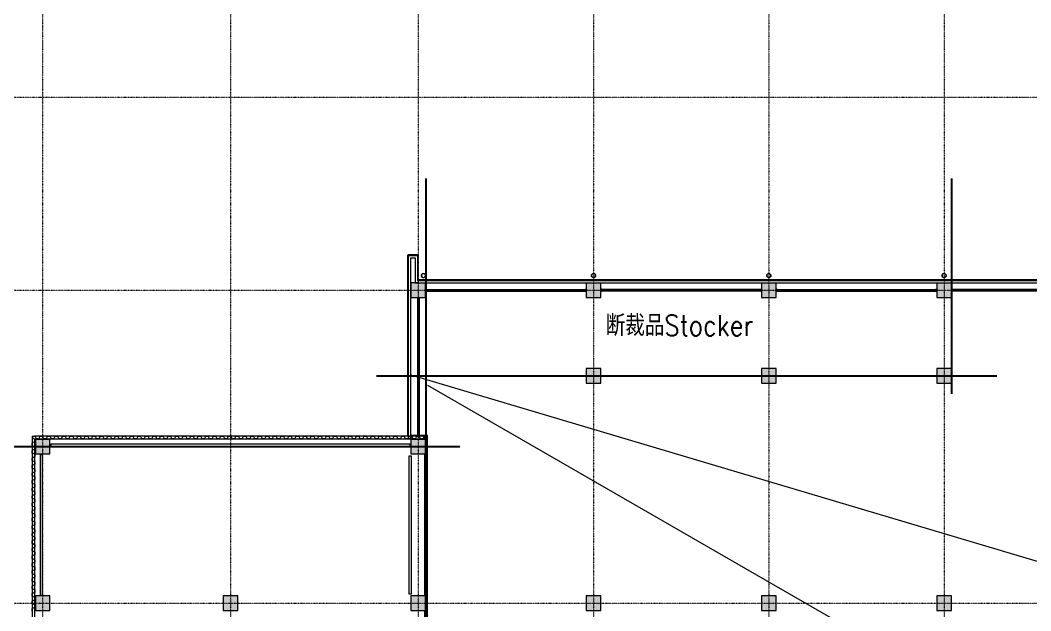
# Model space of a CAD drawing. Extents: x -32000 to 290600, y -29000 to 131250.
# Drawn here: x -1075 to 47354, y 74632 to 102941 of the extents above; entities that cross this region are included whole.
import ezdxf
from ezdxf.enums import TextEntityAlignment as Align

# ---------------------------------------------------------------- set-up
doc = ezdxf.new("R2010")
doc.units = 0
doc.header["$LTSCALE"] = 10
for name, pattern in [('H12PL2$0$JJP_三點線', [0.9, 0.3, -0.15, 0, -0.15, 0, -0.15, 0, -0.15]), ('XFM7P20ICA$0$CENTERK3', [2.749, 2.5, -0.083, 0.083, -0.083]), ('XFM7P20ICA$0$CENTERK5', [6.916, 6.667, -0.083, 0.083, -0.083]), ('XFM7P20ICA$0$H12PL2$0$JJP_三點線', [0.9, 0.3, -0.15, 0, -0.15, 0, -0.15, 0, -0.15]), ('XFM7P20ICA$0$XFDP20$0$HIDDEN2', [0.1875, 0.125, -0.0625])]:
    doc.linetypes.add(name, pattern=pattern)
for name, color, linetype in [('H12PL2$0$A-OBJE-2D', 252, 'Continuous'), ('H12PL2$0$A-OBJE-MEP', 252, 'Continuous'), ('H12PL2$0$A-WALL-EX', 252, 'Continuous'), ('H12PL2$0$A-WALL-IN', 252, 'Continuous'), ('H12PL2$0$S-COL', 252, 'Continuous'), ('H12PL2$0$S-GRID', 252, 'Continuous'), ('XFM7P20ICA$0$H-SIN', 252, 'XFM7P20ICA$0$CENTERK5'), ('XFM7P20ICA$0$H12PL2$0$A-OBJE-2D', 252, 'Continuous'), ('XFM7P20ICA$0$H12PL2$0$A-OBJE-MEP', 252, 'Continuous'), ('XFM7P20ICA$0$H12PL2$0$A-WALL-EX', 252, 'Continuous'), ('XFM7P20ICA$0$H12PL2$0$A-WALL-IN', 252, 'Continuous'), ('XFM7P20ICA$0$H12PL2$0$Hattch', 252, 'Continuous'), ('XFM7P20ICA$0$H12PL2$0$S-COL', 252, 'Continuous'), ('XFM7P20ICA$0$H12PL2$0$S-GRID', 252, 'Continuous'), ('XFM7P20ICA$0$K-SIN', 252, 'XFM7P20ICA$0$CENTERK3'), ('XFM7P20ICA$0$TEXT2', 252, 'Continuous'), ('XFM7P20ICA$0$XFDP20$0$A-Partition-Col (200K)', 1, 'Continuous'), ('XFM7P20ICA$0$XFDP20$0$A-W-R1 (Rockwool) (200K)', 2, 'XFM7P20ICA$0$XFDP20$0$HIDDEN2')]:
    doc.layers.add(name, color=color, linetype=linetype)
doc.styles.add('XFM7P20ICA$0$TEXT', font='romans.shx', dxfattribs={"width": 0.85, "bigfont": 'BIGFONT.shx'})

# ---------------------------------------------------------------- blocks, each defined once
blk = doc.blocks.new('H12PL2')
at = {"layer": 'H12PL2$0$A-OBJE-2D', "lineweight": 0}
blk.add_line((17650, 85950), (243150, 18700), dxfattribs=at)
at = {"layer": 'H12PL2$0$A-OBJE-MEP', "lineweight": 0, "flags": 128}
for points in [[(18345, 90700, 1), (18155, 90700, 1)], [(26495, 90700, 1), (26305, 90700, 1)], [(34895, 90700, 1), (34705, 90700, 1)], [(43295, 90700, 1), (43105, 90700, 1)]]:
    blk.add_lwpolyline(points, format="xyb", close=True, dxfattribs=at)
at = {"layer": 'H12PL2$0$A-OBJE-MEP', "lineweight": 0}
for centre in [(18250, 90700), (26400, 90700), (34800, 90700), (43200, 90700)]:
    blk.add_circle(centre, 100, dxfattribs=at)
at = {"layer": 'H12PL2$0$A-WALL-EX', "lineweight": 0}
for p, q in [((17650, 91665), (17535, 91665)), ((17650, 91665), (17535, 91665)), ((17535, 83000), (17535, 91665)), ((17650, 91665), (17850, 91665)), ((17965, 91665), (17850, 91665)), ((17965, 91665), (17850, 91665)), ((17965, 91665), (17965, 90500)), ((17965, 90500), (17965, 90465)), ((17965, 90465), (18000, 90465)), ((17965, 90465), (18000, 90465)), ((18000, 90465), (68150, 90465)), ((17535, 83000), (17535, 82880)), ((17535, 83000), (17535, 82880)), ((17535, 83000), (17535, 82880)), ((17535, 82880), (17535, 82972)), ((17535, 82880), (17535, 82972)), ((17535, 82880), (17650, 82880)), ((17535, 82880), (17650, 82880)), ((17650, 82880), (17650, 83000)), ((17650, 82880), (17650, 83000)), ((17650, 82880), (17650, 83000))]:
    blk.add_line(p, q, dxfattribs=at)
at = {"layer": 'H12PL2$0$A-WALL-EX', "lineweight": 0, "flags": 128}
for points in [[(17500, 83000), (17500, 91700)], [(17500, 83000), (17500, 91700)], [(17500, 91700), (17535, 91700)], [(17500, 91700), (17500, 83000)], [(17965, 91700), (17535, 91700)], [(17650, 91550), (17850, 91550)], [(17650, 83000), (17650, 91550)], [(17850, 91550), (17850, 90350)], [(18000, 91700), (17965, 91700)], [(18000, 90500), (18000, 91700)], [(17850, 90350), (17965, 90350)], [(17850, 90350), (17965, 90350)], [(17965, 90350), (68150, 90350)], [(18000, 90500), (68150, 90500)], [(18000, 90500), (68150, 90500)], [(68150, 90500), (18000, 90500)], [(-500, 83000), (-380, 83000)], [(-500, 83000), (-500, 25000)], [(17535, 83000), (-380, 83000)], [(-380, 82880), (18300, 82880)], [(-380, 25000), (-380, 82880)], [(17500, 83000), (17535, 83000)], [(17650, 82880), (17535, 82880)], [(17650, 82880), (17535, 82880)], [(18300, 83000), (17650, 83000)], [(18300, 83000), (18300, 82880)]]:
    blk.add_lwpolyline(points, dxfattribs=at)
at = {"layer": 'H12PL2$0$A-WALL-IN', "lineweight": 0, "flags": 128}
for points in [[(18300, 83030), (17650, 83030)], [(17650, 83030), (17650, 82880)], [(17650, 82880), (18300, 82880)], [(18450, 83030), (18300, 83030)], [(18300, 82880), (18300, 82850)], [(18450, -350), (18450, 83030)], [(17615, 82612.5), (385, 82612.5)], [(385, 82612.5), (385, 82500)], [(385, 82500), (17615, 82500)], [(17615, 82500), (17615, 82612.5)], [(-112.5, 82115), (-112.5, 75385)], [(0, 82115), (-112.5, 82115)], [(0, 75385), (0, 82115)], [(17672, 82050), (17550, 82050)], [(17550, 82050), (17550, 75450)], [(17672, 75450), (17672, 82050)], [(18300, 82150), (18300, 75350)], [(-112.5, 75385), (0, 75385)], [(17550, 75450), (17672, 75450)], [(18300, 74650), (18300, 60350)]]:
    blk.add_lwpolyline(points, dxfattribs=at)
at = {"layer": 'H12PL2$0$S-COL', "lineweight": 0, "flags": 128}
for points in [[(17650, 89650), (18350, 89650), (18350, 90350)], [(17850, 90350), (17650, 90350)], [(26050, 90350), (26050, 89650), (26750, 89650), (26750, 90350)], [(34450, 90350), (34450, 89650), (35150, 89650), (35150, 90350)], [(42850, 90350), (42850, 89650), (43550, 89650), (43550, 90350)]]:
    blk.add_lwpolyline(points, dxfattribs=at)
for points in [[(26050, 85550), (26750, 85550), (26750, 86250), (26050, 86250)], [(34450, 85550), (35150, 85550), (35150, 86250), (34450, 86250)], [(42850, 85550), (43550, 85550), (43550, 86250), (42850, 86250)], [(-350, 82150), (350, 82150), (350, 82850), (-350, 82850)], [(17650, 82150), (18350, 82150), (18350, 82850), (17650, 82850)], [(17650, 82150), (18350, 82150), (18350, 82850), (17650, 82850)], [(-350, 74650), (350, 74650), (350, 75350), (-350, 75350)], [(8650, 74650), (9350, 74650), (9350, 75350), (8650, 75350)], [(17650, 74650), (18350, 74650), (18350, 75350), (17650, 75350)], [(17650, 74650), (18350, 74650), (18350, 75350), (17650, 75350)], [(26050, 74650), (26750, 74650), (26750, 75350), (26050, 75350)], [(34450, 74650), (35150, 74650), (35150, 75350), (34450, 75350)], [(42850, 74650), (43550, 74650), (43550, 75350), (42850, 75350)]]:
    blk.add_lwpolyline(points, close=True, dxfattribs=at)
at = {"layer": 'H12PL2$0$S-GRID', "linetype": 'H12PL2$0$JJP_三點線', "lineweight": 0}
for p, q in [((0, 128250), (0, -28000)), ((9000, 128250), (9000, -28000)), ((18000, 128250), (18000, -28000)), ((26400, 128250), (26400, -28000)), ((34800, 128250), (34800, -28000)), ((43200, 128250), (43200, -28000)), ((-29000, 99250), (289600, 99250)), ((-29000, 90000), (289600, 90000)), ((-29000, 75000), (289600, 75000))]:
    blk.add_line(p, q, dxfattribs=at)
blk = doc.blocks.new('XFM7P20ICA$0$XFDP20$0$TP1-50-Partition_Col-side')
blk.add_lwpolyline([(-2.5, -4), (-2.5, -3.9), (-2.6, -3.9), (-2.5, -3), (-2.5, -0.3), (-2.4, -0.2), (-0.7, -0.2), (-0.5, -0.2), (-0.1, -0.2), (0, -0.2), (0, -0.2), (0.5, -0.2), (0.6, -0.2), (2.4, -0.2), (2.5, -0.3), (2.5, -3), (2.6, -3.9), (2.5, -3.9), (2.5, -4), (2.7, -4), (2.7, 0), (-2.7, 0), (-2.7, -4)], close=True)
for points in [[(-1.6, -2.1), (-2.3, -2.1, 0.414213), (-2.4, -2.2), (-2.4, -3.6), (-2.5, -3.6), (-2.5, -2.2, -0.414213), (-2.3, -2), (-1.6, -2), (-1.6, -2.1)], [(1.6, -2.1), (2.3, -2.1, -0.414213), (2.4, -2.2), (2.4, -3.6), (2.5, -3.6), (2.5, -2.2, 0.414213), (2.3, -2), (1.6, -2), (1.6, -2.1)]]:
    blk.add_lwpolyline(points, format="xyb")
blk.add_lwpolyline([(2.2, -3.6), (-2.2, -3.6, -0.414214), (-2.3, -3.5), (-2.3, -2.6, -0.414214), (-2.2, -2.5), (-1.3, -2.5, 0.414214), (-1.1, -2.3), (-1.1, -2.2, 0.414214), (-1.3, -2.1), (-1.9, -2.1), (-1.9, -2.1), (-1.3, -2.1, -0.414214), (-1.2, -2.2), (-1.2, -2.3, -0.414214), (-1.3, -2.4), (-2.2, -2.4, 0.414214), (-2.4, -2.6), (-2.4, -3.5, 0.414214), (-2.2, -3.6), (2.2, -3.6, 0.414214), (2.4, -3.5), (2.4, -2.6, 0.414214), (2.2, -2.4), (1.3, -2.4, -0.414214), (1.2, -2.3), (1.2, -2.2, -0.414214), (1.3, -2.1), (1.9, -2.1), (1.9, -2.1), (1.3, -2.1, 0.414214), (1.1, -2.2), (1.1, -2.3, 0.414214), (1.3, -2.5), (2.2, -2.5, -0.414214), (2.3, -2.6), (2.3, -3.5, -0.414214)], format="xyb", close=True)
blk = doc.blocks.new('XFM7P20ICA$0$XFDP20')
at = {"layer": 'XFM7P20ICA$0$XFDP20$0$A-W-R1 (Rockwool) (200K)'}
for p, q in [((17975, 89650, 0), (17975, 83000, 0)), ((18025, 89650, 0), (18025, 83000, 0)), ((18350, 90025, 0), (26050, 90025, 0)), ((18350, 89975, 0), (26050, 89975, 0)), ((34450, 90025, 0), (26750, 90025, 0)), ((34450, 89975, 0), (26750, 89975, 0)), ((35150, 90025, 0), (42850, 90025, 0)), ((35150, 89975, 0), (42850, 89975, 0)), ((51250, 90025, 0), (43550, 90025, 0)), ((51250, 89975, 0), (43550, 89975, 0))]:
    blk.add_line(p, q, dxfattribs=at)
at = {"layer": 'XFM7P20ICA$0$XFDP20$0$A-Partition-Col (200K)', "xscale": -10, "yscale": 10, "zscale": 10}
blk.add_blockref('XFM7P20ICA$0$XFDP20$0$TP1-50-Partition_Col-side', (18000, 89650), dxfattribs=at)
at = {"layer": 'XFM7P20ICA$0$XFDP20$0$A-Partition-Col (200K)', "yscale": 10, "zscale": 10}
for p, xscale, rotation in [((18350, 90000), 10, 90.00000000000001), ((26050, 90000, 0), -10, 270), ((26750, 90000, 0), 10, 90.00000000000001), ((34450, 90000), -10, 270), ((35150, 90000), 10, 90.00000000000001), ((42850, 90000, 0), -10, 270), ((43550, 90000, 0), 10, 90.00000000000001), ((18000, 83000, 0), 10, 180)]:
    blk.add_blockref('XFM7P20ICA$0$XFDP20$0$TP1-50-Partition_Col-side', p, dxfattribs=dict(at, xscale=xscale, rotation=rotation))
blk = doc.blocks.new('XFM7P20ICA$0$H12PL2')
at = {"layer": 'XFM7P20ICA$0$H12PL2$0$Hattch', "linetype": 'Continuous', "lineweight": 0}
for points in [[(17650, 89650), (18350, 89650), (18350, 90350), (18000, 90350), (17650, 90350)], [(26050, 89650), (26750, 89650), (26750, 90350), (26050, 90350)], [(34450, 89650), (35150, 89650), (35150, 90350), (34450, 90350)], [(42850, 89650), (43550, 89650), (43550, 90350), (42850, 90350)], [(26050, 85550), (26750, 85550), (26750, 86250), (26050, 86250)], [(34450, 85550), (35150, 85550), (35150, 86250), (34450, 86250)], [(42850, 85550), (43550, 85550), (43550, 86250), (42850, 86250)], [(-350, 82150), (350, 82150), (350, 82850), (-350, 82850)], [(17650, 82150), (18350, 82150), (18350, 82850), (17650, 82850)], [(17650, 82150), (18350, 82150), (18350, 82850), (17650, 82850)], [(-350, 74650), (350, 74650), (350, 75350), (-350, 75350)], [(8650, 74650), (9350, 74650), (9350, 75350), (8650, 75350)], [(17650, 74650), (18350, 74650), (18350, 75350), (17650, 75350)], [(17650, 74650), (18350, 74650), (18350, 75350), (17650, 75350)], [(26050, 74650), (26750, 74650), (26750, 75350), (26050, 75350)], [(34450, 74650), (35150, 74650), (35150, 75350), (34450, 75350)], [(42850, 74650), (43550, 74650), (43550, 75350), (42850, 75350)]]:
    blk.add_hatch(color=256, dxfattribs=at).paths.add_polyline_path(points)
at = {"layer": 'XFM7P20ICA$0$H12PL2$0$A-OBJE-2D', "lineweight": 0}
blk.add_line((18450, 85450), (167450, -440), dxfattribs=at)
at = {"layer": 'XFM7P20ICA$0$H12PL2$0$A-OBJE-MEP', "lineweight": 0, "flags": 128}
for points in [[(18345, 90700, 1), (18155, 90700, 1)], [(26495, 90700, 1), (26305, 90700, 1)], [(34895, 90700, 1), (34705, 90700, 1)], [(43295, 90700, 1), (43105, 90700, 1)]]:
    blk.add_lwpolyline(points, format="xyb", close=True, dxfattribs=at)
at = {"layer": 'XFM7P20ICA$0$H12PL2$0$A-OBJE-MEP', "lineweight": 0}
for centre in [(18250, 90700), (26400, 90700), (34800, 90700), (43200, 90700)]:
    blk.add_circle(centre, 100, dxfattribs=at)
at = {"layer": 'XFM7P20ICA$0$H12PL2$0$A-WALL-EX', "lineweight": 0}
blk.add_line((18000, 90465), (68150, 90465), dxfattribs=at)
at = {"layer": 'XFM7P20ICA$0$H12PL2$0$A-WALL-EX', "lineweight": 0, "flags": 128}
for points in [[(17500, 91700), (17535, 91700)], [(17500, 91700), (17500, 83000)], [(17965, 91700), (17535, 91700)], [(17535, 91665), (17965, 91665)], [(17535, 83000), (17535, 91665)], [(18000, 91700), (17965, 91700)], [(17965, 91665), (17965, 90475)], [(18000, 90500), (18000, 91700)], [(17965, 90475), (18000, 90475)], [(68150, 90500), (18000, 90500)], [(18000, 90475), (18000, 90465)], [(18000, 90465), (18000, 90350)], [(18000, 90350), (68150, 90350)], [(-500, 83000), (-380, 83000)], [(-500, 83000), (-500, 25000)], [(18300, 83000), (-380, 83000)], [(-380, 82880), (18300, 82880)], [(-380, 25000), (-380, 82880)], [(17500, 83000), (17535, 83000)], [(18300, 83000), (18300, 82880)]]:
    blk.add_lwpolyline(points, dxfattribs=at)
at = {"layer": 'XFM7P20ICA$0$H12PL2$0$A-WALL-IN', "lineweight": 0, "flags": 128}
for points in [[(17615, 82612.5), (385, 82612.5)], [(385, 82612.5), (385, 82500)], [(385, 82500), (17615, 82500)], [(17615, 82500), (17615, 82612.5)], [(-112.5, 82115), (-112.5, 75385)], [(0, 82115), (-112.5, 82115)], [(0, 75385), (0, 82115)], [(17672, 82050), (17550, 82050)], [(17550, 82050), (17550, 75450)], [(17672, 75450), (17672, 82050)], [(18300, 82150), (18300, 75350)], [(18450, 82150), (18350, 82150)], [(18450, -350), (18450, 82150)], [(-112.5, 75385), (0, 75385)], [(17550, 75450), (17672, 75450)], [(18300, 74650), (18300, 60350)]]:
    blk.add_lwpolyline(points, dxfattribs=at)
at = {"layer": 'XFM7P20ICA$0$H12PL2$0$Hattch', "lineweight": 0}
for p, q in [((-429.9, 82880), (-500, 82915.05)), ((-498.32, 83000), (-498.32, 82998.32)), ((-498.32, 82998.32), (-498.32, 82916.09)), ((-426.14, 82880), (-498.32, 82916.09)), ((-381.68, 82855.89), (-429.9, 82880)), ((-380, 82856.93), (-426.14, 82880)), ((-381.68, 82855.89), (-381.68, 82737.97)), ((-362.08, 82998.32), (-380, 82998.32)), ((-301.88, 82880), (-361.04, 82998.32)), ((-300.84, 82881.68), (-360, 83000)), ((-181.88, 82880), (-301.88, 82880)), ((-182.92, 82881.68), (-300.84, 82881.68)), ((-182.92, 82881.68), (-123.76, 83000)), ((-181.88, 82880), (-122.72, 82998.32)), ((-123.76, 83000), (0, 83000)), ((-1.04, 82998.32), (-122.72, 82998.32)), ((59.16, 82880), (0, 82998.32)), ((60.2, 82881.68), (1.04, 83000)), ((179.16, 82880), (59.16, 82880)), ((178.12, 82881.68), (60.2, 82881.68)), ((178.12, 82881.68), (237.28, 83000)), ((179.16, 82880), (238.32, 82998.32)), ((237.28, 83000), (361.04, 83000)), ((360, 82998.32), (238.32, 82998.32)), ((420.2, 82880), (361.04, 82998.32)), ((421.24, 82881.68), (362.08, 83000)), ((540.2, 82880), (420.2, 82880)), ((539.16, 82881.68), (421.24, 82881.68)), ((539.16, 82881.68), (598.32, 83000)), ((540.2, 82880), (599.36, 82998.32)), ((598.32, 83000), (722.08, 83000)), ((721.04, 82998.32), (599.36, 82998.32)), ((781.24, 82880), (722.08, 82998.32)), ((782.27, 82881.68), (723.11, 83000)), ((901.24, 82880), (781.24, 82880)), ((900.2, 82881.68), (782.27, 82881.68)), ((900.2, 82881.68), (959.36, 83000)), ((901.24, 82880), (960.4, 82998.32)), ((959.36, 83000), (1083.11, 83000)), ((1082.08, 82998.32), (960.4, 82998.32)), ((1142.27, 82880), (1083.11, 82998.32)), ((1143.31, 82881.68), (1084.15, 83000)), ((1262.27, 82880), (1142.27, 82880)), ((1261.24, 82881.68), (1143.31, 82881.68)), ((1261.24, 82881.68), (1320.4, 83000)), ((1262.27, 82880), (1321.43, 82998.32)), ((1320.4, 83000), (1444.15, 83000)), ((1443.11, 82998.32), (1321.43, 82998.32)), ((1503.31, 82880), (1444.15, 82998.32)), ((1504.35, 82881.68), (1445.19, 83000)), ((1623.31, 82880), (1503.31, 82880)), ((1622.27, 82881.68), (1504.35, 82881.68)), ((1622.27, 82881.68), (1681.43, 83000)), ((1623.31, 82880), (1682.47, 82998.32)), ((1681.43, 83000), (1805.19, 83000)), ((1804.15, 82998.32), (1682.47, 82998.32)), ((1864.35, 82880), (1805.19, 82998.32)), ((1865.39, 82881.68), (1806.23, 83000)), ((1984.35, 82880), (1864.35, 82880)), ((1983.31, 82881.68), (1865.39, 82881.68)), ((1983.31, 82881.68), (2042.47, 83000)), ((1984.35, 82880), (2043.51, 82998.32)), ((2042.47, 83000), (2166.23, 83000)), ((2165.19, 82998.32), (2043.51, 82998.32)), ((2225.39, 82880), (2166.23, 82998.32)), ((2226.43, 82881.68), (2167.27, 83000)), ((2345.39, 82880), (2225.39, 82880)), ((2344.35, 82881.68), (2226.43, 82881.68)), ((2344.35, 82881.68), (2403.51, 83000)), ((2345.39, 82880), (2404.55, 82998.32)), ((2403.51, 83000), (2527.27, 83000)), ((2526.23, 82998.32), (2404.55, 82998.32)), ((2586.43, 82880), (2527.27, 82998.32)), ((2587.47, 82881.68), (2528.31, 83000)), ((2706.43, 82880), (2586.43, 82880)), ((2705.39, 82881.68), (2587.47, 82881.68)), ((2705.39, 82881.68), (2764.55, 83000)), ((2706.43, 82880), (2765.59, 82998.32)), ((2764.55, 83000), (2888.31, 83000)), ((2887.27, 82998.32), (2765.59, 82998.32)), ((2947.47, 82880), (2888.31, 82998.32)), ((2948.5, 82881.68), (2889.34, 83000)), ((3067.47, 82880), (2947.47, 82880)), ((3066.43, 82881.68), (2948.5, 82881.68)), ((3066.43, 82881.68), (3125.59, 83000)), ((3067.47, 82880), (3126.63, 82998.32)), ((3125.59, 83000), (3249.34, 83000)), ((3248.31, 82998.32), (3126.63, 82998.32)), ((3308.5, 82880), (3249.34, 82998.32)), ((3309.54, 82881.68), (3250.38, 83000)), ((3428.5, 82880), (3308.5, 82880)), ((3427.47, 82881.68), (3309.54, 82881.68)), ((3427.47, 82881.68), (3486.63, 83000)), ((3428.5, 82880), (3487.66, 82998.32)), ((3486.63, 83000), (3610.38, 83000)), ((3609.34, 82998.32), (3487.66, 82998.32)), ((3669.54, 82880), (3610.38, 82998.32)), ((3670.58, 82881.68), (3611.42, 83000)), ((3789.54, 82880), (3669.54, 82880)), ((3788.5, 82881.68), (3670.58, 82881.68)), ((3788.5, 82881.68), (3847.66, 83000)), ((3789.54, 82880), (3848.7, 82998.32)), ((3847.66, 83000), (3971.42, 83000)), ((3970.38, 82998.32), (3848.7, 82998.32)), ((4030.58, 82880), (3971.42, 82998.32)), ((4031.62, 82881.68), (3972.46, 83000)), ((4150.58, 82880), (4030.58, 82880)), ((4149.54, 82881.68), (4031.62, 82881.68)), ((4149.54, 82881.68), (4208.7, 83000)), ((4150.58, 82880), (4209.74, 82998.32)), ((4208.7, 83000), (4332.46, 83000)), ((4331.42, 82998.32), (4209.74, 82998.32)), ((4391.62, 82880), (4332.46, 82998.32)), ((4392.66, 82881.68), (4333.5, 83000)), ((4511.62, 82880), (4391.62, 82880)), ((4510.58, 82881.68), (4392.66, 82881.68)), ((4510.58, 82881.68), (4569.74, 83000)), ((4511.62, 82880), (4570.78, 82998.32)), ((4569.74, 83000), (4693.5, 83000)), ((4692.46, 82998.32), (4570.78, 82998.32)), ((4752.66, 82880), (4693.5, 82998.32)), ((4753.7, 82881.68), (4694.54, 83000)), ((4872.66, 82880), (4752.66, 82880)), ((4871.62, 82881.68), (4753.7, 82881.68)), ((4871.62, 82881.68), (4930.78, 83000)), ((4872.66, 82880), (4931.82, 82998.32)), ((4930.78, 83000), (5054.54, 83000)), ((5053.5, 82998.32), (4931.82, 82998.32)), ((5113.7, 82880), (5054.54, 82998.32)), ((5114.73, 82881.68), (5055.57, 83000)), ((5233.7, 82880), (5113.7, 82880)), ((5232.66, 82881.68), (5114.73, 82881.68)), ((5232.66, 82881.68), (5291.82, 83000)), ((5233.7, 82880), (5292.86, 82998.32)), ((5291.82, 83000), (5415.57, 83000)), ((5414.54, 82998.32), (5292.86, 82998.32)), ((5474.73, 82880), (5415.57, 82998.32)), ((5475.77, 82881.68), (5416.61, 83000)), ((5594.73, 82880), (5474.73, 82880)), ((5593.7, 82881.68), (5475.77, 82881.68)), ((5593.7, 82881.68), (5652.86, 83000)), ((5594.73, 82880), (5653.89, 82998.32)), ((5652.86, 83000), (5776.61, 83000)), ((5775.57, 82998.32), (5653.89, 82998.32)), ((5835.77, 82880), (5776.61, 82998.32)), ((5836.81, 82881.68), (5777.65, 83000)), ((5955.77, 82880), (5835.77, 82880)), ((5954.73, 82881.68), (5836.81, 82881.68)), ((5954.73, 82881.68), (6013.89, 83000)), ((5955.77, 82880), (6014.93, 82998.32)), ((6013.89, 83000), (6137.65, 83000)), ((6136.61, 82998.32), (6014.93, 82998.32)), ((6196.81, 82880), (6137.65, 82998.32)), ((6197.85, 82881.68), (6138.69, 83000)), ((6316.81, 82880), (6196.81, 82880)), ((6315.77, 82881.68), (6197.85, 82881.68)), ((6315.77, 82881.68), (6374.93, 83000)), ((6316.81, 82880), (6375.97, 82998.32)), ((6374.93, 83000), (6498.69, 83000)), ((6497.65, 82998.32), (6375.97, 82998.32)), ((6557.85, 82880), (6498.69, 82998.32)), ((6558.89, 82881.68), (6499.73, 83000)), ((6677.85, 82880), (6557.85, 82880)), ((6676.81, 82881.68), (6558.89, 82881.68)), ((6676.81, 82881.68), (6735.97, 83000)), ((6677.85, 82880), (6737.01, 82998.32)), ((6735.97, 83000), (6859.73, 83000)), ((6858.69, 82998.32), (6737.01, 82998.32)), ((6918.89, 82880), (6859.73, 82998.32)), ((6919.93, 82881.68), (6860.77, 83000)), ((7038.89, 82880), (6918.89, 82880)), ((7037.85, 82881.68), (6919.93, 82881.68)), ((7037.85, 82881.68), (7097.01, 83000)), ((7038.89, 82880), (7098.05, 82998.32)), ((7097.01, 83000), (7220.77, 83000)), ((7219.73, 82998.32), (7098.05, 82998.32)), ((7279.93, 82880), (7220.77, 82998.32)), ((7280.96, 82881.68), (7221.8, 83000)), ((7399.93, 82880), (7279.93, 82880)), ((7398.89, 82881.68), (7280.96, 82881.68)), ((7398.89, 82881.68), (7458.05, 83000)), ((7399.93, 82880), (7459.09, 82998.32)), ((7458.05, 83000), (7581.8, 83000)), ((7580.77, 82998.32), (7459.09, 82998.32)), ((7640.96, 82880), (7581.8, 82998.32)), ((7642, 82881.68), (7582.84, 83000)), ((7760.96, 82880), (7640.96, 82880)), ((7759.93, 82881.68), (7642, 82881.68)), ((7759.93, 82881.68), (7819.09, 83000)), ((7760.96, 82880), (7820.12, 82998.32)), ((7819.09, 83000), (7942.84, 83000)), ((7941.8, 82998.32), (7820.12, 82998.32)), ((8002, 82880), (7942.84, 82998.32)), ((8003.04, 82881.68), (7943.88, 83000)), ((8122, 82880), (8002, 82880)), ((8120.96, 82881.68), (8003.04, 82881.68)), ((8120.96, 82881.68), (8180.12, 83000)), ((8122, 82880), (8181.16, 82998.32)), ((8180.12, 83000), (8303.88, 83000)), ((8302.84, 82998.32), (8181.16, 82998.32)), ((8363.04, 82880), (8303.88, 82998.32)), ((8364.08, 82881.68), (8304.92, 83000)), ((8483.04, 82880), (8363.04, 82880)), ((8482, 82881.68), (8364.08, 82881.68)), ((8482, 82881.68), (8541.16, 83000)), ((8483.04, 82880), (8542.2, 82998.32)), ((8541.16, 83000), (8664.92, 83000)), ((8663.88, 82998.32), (8542.2, 82998.32)), ((8724.08, 82880), (8664.92, 82998.32)), ((8725.12, 82881.68), (8665.96, 83000)), ((8844.08, 82880), (8724.08, 82880)), ((8843.04, 82881.68), (8725.12, 82881.68)), ((8843.04, 82881.68), (8902.2, 83000)), ((8844.08, 82880), (8903.24, 82998.32)), ((8902.2, 83000), (9025.96, 83000)), ((9024.92, 82998.32), (8903.24, 82998.32)), ((9085.12, 82880), (9025.96, 82998.32)), ((9086.16, 82881.68), (9027, 83000)), ((9205.12, 82880), (9085.12, 82880)), ((9204.08, 82881.68), (9086.16, 82881.68)), ((9204.08, 82881.68), (9263.24, 83000)), ((9205.12, 82880), (9264.28, 82998.32)), ((9263.24, 83000), (9387, 83000)), ((9385.96, 82998.32), (9264.28, 82998.32)), ((9446.16, 82880), (9387, 82998.32)), ((9447.19, 82881.68), (9388.03, 83000)), ((9566.16, 82880), (9446.16, 82880)), ((9565.12, 82881.68), (9447.19, 82881.68)), ((9565.12, 82881.68), (9624.28, 83000)), ((9566.16, 82880), (9625.32, 82998.32)), ((9624.28, 83000), (9748.03, 83000)), ((9747, 82998.32), (9625.32, 82998.32)), ((9807.19, 82880), (9748.03, 82998.32)), ((9808.23, 82881.68), (9749.07, 83000)), ((9927.19, 82880), (9807.19, 82880)), ((9926.16, 82881.68), (9808.23, 82881.68)), ((9926.16, 82881.68), (9985.32, 83000)), ((9927.19, 82880), (9986.35, 82998.32)), ((9985.32, 83000), (10109.07, 83000)), ((10108.03, 82998.32), (9986.35, 82998.32)), ((10168.23, 82880), (10109.07, 82998.32)), ((10169.27, 82881.68), (10110.11, 83000)), ((10288.23, 82880), (10168.23, 82880)), ((10287.19, 82881.68), (10169.27, 82881.68)), ((10287.19, 82881.68), (10346.35, 83000)), ((10288.23, 82880), (10347.39, 82998.32)), ((10346.35, 83000), (10470.11, 83000)), ((10469.07, 82998.32), (10347.39, 82998.32)), ((10529.27, 82880), (10470.11, 82998.32)), ((10530.31, 82881.68), (10471.15, 83000)), ((10649.27, 82880), (10529.27, 82880)), ((10648.23, 82881.68), (10530.31, 82881.68)), ((10648.23, 82881.68), (10707.39, 83000)), ((10649.27, 82880), (10708.43, 82998.32)), ((10707.39, 83000), (10831.15, 83000)), ((10830.11, 82998.32), (10708.43, 82998.32)), ((10890.31, 82880), (10831.15, 82998.32)), ((10891.35, 82881.68), (10832.19, 83000)), ((11010.31, 82880), (10890.31, 82880)), ((11009.27, 82881.68), (10891.35, 82881.68)), ((11009.27, 82881.68), (11068.43, 83000)), ((11010.31, 82880), (11069.47, 82998.32)), ((11068.43, 83000), (11192.19, 83000)), ((11191.15, 82998.32), (11069.47, 82998.32)), ((11251.35, 82880), (11192.19, 82998.32)), ((11252.39, 82881.68), (11193.23, 83000)), ((11371.35, 82880), (11251.35, 82880)), ((11370.31, 82881.68), (11252.39, 82881.68)), ((11370.31, 82881.68), (11429.47, 83000)), ((11371.35, 82880), (11430.51, 82998.32)), ((11429.47, 83000), (11553.23, 83000)), ((11552.19, 82998.32), (11430.51, 82998.32)), ((11612.39, 82880), (11553.23, 82998.32)), ((11613.42, 82881.68), (11554.26, 83000)), ((11732.39, 82880), (11612.39, 82880)), ((11731.35, 82881.68), (11613.42, 82881.68)), ((11731.35, 82881.68), (11790.51, 83000)), ((11732.39, 82880), (11791.55, 82998.32)), ((11790.51, 83000), (11914.26, 83000)), ((11913.23, 82998.32), (11791.55, 82998.32)), ((11973.42, 82880), (11914.26, 82998.32)), ((11974.46, 82881.68), (11915.3, 83000)), ((12093.42, 82880), (11973.42, 82880)), ((12092.39, 82881.68), (11974.46, 82881.68)), ((12092.39, 82881.68), (12151.55, 83000)), ((12093.42, 82880), (12152.58, 82998.32)), ((12151.55, 83000), (12275.3, 83000)), ((12274.26, 82998.32), (12152.58, 82998.32)), ((12334.46, 82880), (12275.3, 82998.32)), ((12335.5, 82881.68), (12276.34, 83000)), ((12454.46, 82880), (12334.46, 82880)), ((12453.42, 82881.68), (12335.5, 82881.68)), ((12453.42, 82881.68), (12512.58, 83000)), ((12454.46, 82880), (12513.62, 82998.32)), ((12512.58, 83000), (12636.34, 83000)), ((12635.3, 82998.32), (12513.62, 82998.32)), ((12695.5, 82880), (12636.34, 82998.32)), ((12696.54, 82881.68), (12637.38, 83000)), ((12815.5, 82880), (12695.5, 82880)), ((12814.46, 82881.68), (12696.54, 82881.68)), ((12814.46, 82881.68), (12873.62, 83000)), ((12815.5, 82880), (12874.66, 82998.32)), ((12873.62, 83000), (12997.38, 83000)), ((12996.34, 82998.32), (12874.66, 82998.32)), ((13056.54, 82880), (12997.38, 82998.32)), ((13057.58, 82881.68), (12998.42, 83000)), ((13176.54, 82880), (13056.54, 82880)), ((13175.5, 82881.68), (13057.58, 82881.68)), ((13175.5, 82881.68), (13234.66, 83000)), ((13176.54, 82880), (13235.7, 82998.32)), ((13234.66, 83000), (13358.42, 83000)), ((13357.38, 82998.32), (13235.7, 82998.32)), ((13417.58, 82880), (13358.42, 82998.32)), ((13418.62, 82881.68), (13359.46, 83000)), ((13537.58, 82880), (13417.58, 82880)), ((13536.54, 82881.68), (13418.62, 82881.68)), ((13536.54, 82881.68), (13595.7, 83000)), ((13537.58, 82880), (13596.74, 82998.32)), ((13595.7, 83000), (13719.46, 83000)), ((13718.42, 82998.32), (13596.74, 82998.32)), ((13778.62, 82880), (13719.46, 82998.32)), ((13779.65, 82881.68), (13720.49, 83000)), ((13898.62, 82880), (13778.62, 82880)), ((13897.58, 82881.68), (13779.65, 82881.68)), ((13897.58, 82881.68), (13956.74, 83000)), ((13898.62, 82880), (13957.78, 82998.32)), ((13956.74, 83000), (14080.49, 83000)), ((14079.46, 82998.32), (13957.78, 82998.32)), ((14139.65, 82880), (14080.49, 82998.32)), ((14140.69, 82881.68), (14081.53, 83000)), ((14259.65, 82880), (14139.65, 82880)), ((14258.62, 82881.68), (14140.69, 82881.68)), ((14258.62, 82881.68), (14317.78, 83000)), ((14259.65, 82880), (14318.81, 82998.32)), ((14317.78, 83000), (14441.53, 83000)), ((14440.49, 82998.32), (14318.81, 82998.32)), ((14500.69, 82880), (14441.53, 82998.32)), ((14501.73, 82881.68), (14442.57, 83000)), ((14620.69, 82880), (14500.69, 82880)), ((14619.65, 82881.68), (14501.73, 82881.68)), ((14619.65, 82881.68), (14678.81, 83000)), ((14620.69, 82880), (14679.85, 82998.32)), ((14678.81, 83000), (14802.57, 83000)), ((14801.53, 82998.32), (14679.85, 82998.32)), ((14861.73, 82880), (14802.57, 82998.32)), ((14862.77, 82881.68), (14803.61, 83000)), ((14981.73, 82880), (14861.73, 82880)), ((14980.69, 82881.68), (14862.77, 82881.68)), ((14980.69, 82881.68), (15039.85, 83000)), ((14981.73, 82880), (15040.89, 82998.32)), ((15039.85, 83000), (15163.61, 83000)), ((15162.57, 82998.32), (15040.89, 82998.32)), ((15222.77, 82880), (15163.61, 82998.32)), ((15223.81, 82881.68), (15164.65, 83000)), ((15342.77, 82880), (15222.77, 82880)), ((15341.73, 82881.68), (15223.81, 82881.68)), ((15341.73, 82881.68), (15400.89, 83000)), ((15342.77, 82880), (15401.93, 82998.32)), ((15400.89, 83000), (15524.65, 83000)), ((15523.61, 82998.32), (15401.93, 82998.32)), ((15583.81, 82880), (15524.65, 82998.32)), ((15584.85, 82881.68), (15525.69, 83000)), ((15703.81, 82880), (15583.81, 82880)), ((15702.77, 82881.68), (15584.85, 82881.68)), ((15702.77, 82881.68), (15761.93, 83000)), ((15703.81, 82880), (15762.97, 82998.32)), ((15761.93, 83000), (15885.69, 83000)), ((15884.65, 82998.32), (15762.97, 82998.32)), ((15944.85, 82880), (15885.69, 82998.32)), ((15945.88, 82881.68), (15886.72, 83000)), ((16064.85, 82880), (15944.85, 82880)), ((16063.81, 82881.68), (15945.88, 82881.68)), ((16063.81, 82881.68), (16122.97, 83000)), ((16064.85, 82880), (16124.01, 82998.32)), ((16122.97, 83000), (16246.72, 83000)), ((16245.69, 82998.32), (16124.01, 82998.32)), ((16305.88, 82880), (16246.72, 82998.32)), ((16306.92, 82881.68), (16247.76, 83000)), ((16425.88, 82880), (16305.88, 82880)), ((16424.85, 82881.68), (16306.92, 82881.68)), ((16424.85, 82881.68), (16484.01, 83000)), ((16425.88, 82880), (16485.04, 82998.32)), ((16484.01, 83000), (16607.76, 83000)), ((16606.72, 82998.32), (16485.04, 82998.32)), ((16666.92, 82880), (16607.76, 82998.32)), ((16667.96, 82881.68), (16608.8, 83000)), ((16786.92, 82880), (16666.92, 82880)), ((16785.88, 82881.68), (16667.96, 82881.68)), ((16785.88, 82881.68), (16845.04, 83000)), ((16786.92, 82880), (16846.08, 82998.32)), ((16845.04, 83000), (16968.8, 83000)), ((16967.76, 82998.32), (16846.08, 82998.32)), ((17027.96, 82880), (16968.8, 82998.32)), ((17029, 82881.68), (16969.84, 83000)), ((17147.96, 82880), (17027.96, 82880)), ((17146.92, 82881.68), (17029, 82881.68)), ((17146.92, 82881.68), (17206.08, 83000)), ((17147.96, 82880), (17207.12, 82998.32)), ((17206.08, 83000), (17329.84, 83000)), ((17328.8, 82998.32), (17207.12, 82998.32)), ((17389, 82880), (17329.84, 82998.32)), ((17390.04, 82881.68), (17330.88, 83000)), ((17509, 82880), (17389, 82880)), ((17507.96, 82881.68), (17390.04, 82881.68)), ((17507.96, 82881.68), (17567.12, 83000)), ((17509, 82880), (17568.16, 82998.32)), ((17567.12, 83000), (17690.88, 83000)), ((17689.84, 82998.32), (17568.16, 82998.32)), ((17750.04, 82880), (17690.88, 82998.32)), ((17751.07, 82881.68), (17691.91, 83000)), ((17870.04, 82880), (17750.04, 82880)), ((17869, 82881.68), (17751.07, 82881.68)), ((17869, 82881.68), (17928.16, 83000)), ((17870.04, 82880), (17929.2, 82998.32)), ((17928.16, 83000), (18051.91, 83000)), ((18050.88, 82998.32), (17929.2, 82998.32)), ((18111.07, 82880), (18051.91, 82998.32)), ((18112.11, 82881.68), (18052.95, 83000)), ((18230.04, 82881.68), (18112.11, 82881.68)), ((18230.04, 82881.68), (18289.2, 83000)), ((18231.07, 82880), (18290.23, 82998.32)), ((18300, 82998.32), (18290.23, 82998.32)), ((-381.68, 82737.97), (-500, 82678.81)), ((-500, 82554.01), (-500, 82677.77)), ((-381.68, 82494.85), (-500, 82554.01)), ((-381.68, 82376.93), (-500, 82317.77)), ((-380, 82736.93), (-498.32, 82677.77)), ((-498.32, 82676.73), (-498.32, 82555.05)), ((-380, 82495.89), (-498.32, 82555.05)), ((-380, 82375.89), (-498.32, 82316.73)), ((-381.68, 82494.85), (-381.68, 82376.93)), ((-380, 82495.89), (-380, 82375.89)), ((-500, 82192.98), (-500, 82316.73)), ((-381.68, 82133.82), (-500, 82192.98)), ((-381.68, 82015.89), (-500, 81956.73)), ((-500, 81831.94), (-500, 81955.69)), ((-498.32, 82315.69), (-498.32, 82194.01)), ((-380, 82134.85), (-498.32, 82194.01)), ((-380, 82014.85), (-498.32, 81955.69)), ((-498.32, 81954.66), (-498.32, 81832.98)), ((-381.68, 82133.82), (-381.68, 82015.89)), ((-380, 82134.85), (-380, 82014.85)), ((-381.68, 81772.78), (-500, 81831.94)), ((-381.68, 81654.85), (-500, 81595.69)), ((-500, 81470.9), (-500, 81594.66)), ((-381.68, 81411.74), (-500, 81470.9)), ((-380, 81773.82), (-498.32, 81832.98)), ((-380, 81653.82), (-498.32, 81594.66)), ((-498.32, 81593.62), (-498.32, 81471.94)), ((-380, 81412.78), (-498.32, 81471.94)), ((-381.68, 81772.78), (-381.68, 81654.85)), ((-381.68, 81411.74), (-381.68, 81293.82)), ((-380, 81773.82), (-380, 81653.82)), ((-380, 81412.78), (-380, 81292.78)), ((-381.68, 81293.82), (-500, 81234.66)), ((-500, 81109.86), (-500, 81233.62)), ((-381.68, 81050.7), (-500, 81109.86)), ((-381.68, 80932.78), (-500, 80873.62)), ((-380, 81292.78), (-498.32, 81233.62)), ((-498.32, 81232.58), (-498.32, 81110.9)), ((-380, 81051.74), (-498.32, 81110.9)), ((-380, 80931.74), (-498.32, 80872.58)), ((-381.68, 81050.7), (-381.68, 80932.78)), ((-380, 81051.74), (-380, 80931.74)), ((-500, 80748.82), (-500, 80872.58)), ((-381.68, 80689.66), (-500, 80748.82)), ((-381.68, 80571.74), (-500, 80512.58)), ((-500, 80387.78), (-500, 80511.54)), ((-498.32, 80871.54), (-498.32, 80749.86)), ((-380, 80690.7), (-498.32, 80749.86)), ((-380, 80570.7), (-498.32, 80511.54)), ((-498.32, 80510.5), (-498.32, 80388.82)), ((-381.68, 80689.66), (-381.68, 80571.74)), ((-380, 80690.7), (-380, 80570.7)), ((-381.68, 80328.62), (-500, 80387.78)), ((-381.68, 80210.7), (-500, 80151.54)), ((-500, 80026.75), (-500, 80150.5)), ((-381.68, 79967.59), (-500, 80026.75)), ((-380, 80329.66), (-498.32, 80388.82)), ((-380, 80209.66), (-498.32, 80150.5)), ((-498.32, 80149.46), (-498.32, 80027.78)), ((-380, 79968.62), (-498.32, 80027.78)), ((-381.68, 80328.62), (-381.68, 80210.7)), ((-381.68, 79967.59), (-381.68, 79849.66)), ((-380, 80329.66), (-380, 80209.66)), ((-380, 79968.62), (-380, 79848.62)), ((-381.68, 79849.66), (-500, 79790.5)), ((-500, 79665.71), (-500, 79789.46)), ((-381.68, 79606.55), (-500, 79665.71)), ((-381.68, 79488.62), (-500, 79429.46)), ((-500, 79304.67), (-500, 79428.43)), ((-380, 79848.62), (-498.32, 79789.46)), ((-498.32, 79788.43), (-498.32, 79666.75)), ((-380, 79607.59), (-498.32, 79666.75)), ((-380, 79487.59), (-498.32, 79428.43)), ((-498.32, 79427.39), (-498.32, 79305.71)), ((-381.68, 79606.55), (-381.68, 79488.62)), ((-380, 79607.59), (-380, 79487.59)), ((-381.68, 79245.51), (-500, 79304.67)), ((-381.68, 79127.59), (-500, 79068.43)), ((-500, 78943.63), (-500, 79067.39)), ((-381.68, 78884.47), (-500, 78943.63)), ((-380, 79246.55), (-498.32, 79305.71)), ((-380, 79126.55), (-498.32, 79067.39)), ((-498.32, 79066.35), (-498.32, 78944.67)), ((-380, 78885.51), (-498.32, 78944.67)), ((-381.68, 79245.51), (-381.68, 79127.59)), ((-380, 79246.55), (-380, 79126.55)), ((-381.68, 78766.55), (-500, 78707.39)), ((-500, 78582.59), (-500, 78706.35)), ((-381.68, 78523.43), (-500, 78582.59)), ((-380, 78765.51), (-498.32, 78706.35)), ((-498.32, 78705.31), (-498.32, 78583.63)), ((-380, 78524.47), (-498.32, 78583.63)), ((-381.68, 78884.47), (-381.68, 78766.55)), ((-381.68, 78523.43), (-381.68, 78405.51)), ((-380, 78885.51), (-380, 78765.51)), ((-380, 78524.47), (-380, 78404.47)), ((-381.68, 78405.51), (-500, 78346.35)), ((-500, 78221.55), (-500, 78345.31)), ((-381.68, 78162.39), (-500, 78221.55)), ((-381.68, 78044.47), (-500, 77985.31)), ((-500, 77860.52), (-500, 77984.27)), ((-380, 78404.47), (-498.32, 78345.31)), ((-498.32, 78344.27), (-498.32, 78222.59)), ((-380, 78163.43), (-498.32, 78222.59)), ((-380, 78043.43), (-498.32, 77984.27)), ((-498.32, 77983.23), (-498.32, 77861.55)), ((-381.68, 78162.39), (-381.68, 78044.47)), ((-380, 78163.43), (-380, 78043.43)), ((-381.68, 77801.36), (-500, 77860.52)), ((-381.68, 77683.43), (-500, 77624.27)), ((-500, 77499.48), (-500, 77623.23)), ((-381.68, 77440.32), (-500, 77499.48)), ((-380, 77802.39), (-498.32, 77861.55)), ((-380, 77682.39), (-498.32, 77623.23)), ((-498.32, 77622.2), (-498.32, 77500.52)), ((-380, 77441.36), (-498.32, 77500.52)), ((-381.68, 77801.36), (-381.68, 77683.43)), ((-380, 77802.39), (-380, 77682.39)), ((-381.68, 77322.39), (-500, 77263.23)), ((-500, 77138.44), (-500, 77262.2)), ((-381.68, 77079.28), (-500, 77138.44)), ((-380, 77321.36), (-498.32, 77262.2)), ((-498.32, 77261.16), (-498.32, 77139.48)), ((-380, 77080.32), (-498.32, 77139.48)), ((-381.68, 77440.32), (-381.68, 77322.39)), ((-381.68, 77079.28), (-381.68, 76961.36)), ((-380, 77441.36), (-380, 77321.36)), ((-380, 77080.32), (-380, 76960.32)), ((-381.68, 76961.36), (-500, 76902.2)), ((-500, 76777.4), (-500, 76901.16)), ((-381.68, 76718.24), (-500, 76777.4)), ((-381.68, 76600.32), (-500, 76541.16)), ((-500, 76416.36), (-500, 76540.12)), ((-380, 76960.32), (-498.32, 76901.16)), ((-498.32, 76900.12), (-498.32, 76778.44)), ((-380, 76719.28), (-498.32, 76778.44)), ((-380, 76599.28), (-498.32, 76540.12)), ((-498.32, 76539.08), (-498.32, 76417.4)), ((-381.68, 76718.24), (-381.68, 76600.32)), ((-380, 76719.28), (-380, 76599.28)), ((-381.68, 76357.2), (-500, 76416.36)), ((-381.68, 76239.28), (-500, 76180.12)), ((-500, 76055.32), (-500, 76179.08)), ((-381.68, 75996.16), (-500, 76055.32)), ((-380, 76358.24), (-498.32, 76417.4)), ((-380, 76238.24), (-498.32, 76179.08)), ((-498.32, 76178.04), (-498.32, 76056.36)), ((-380, 75997.2), (-498.32, 76056.36)), ((-381.68, 76357.2), (-381.68, 76239.28)), ((-380, 76358.24), (-380, 76238.24)), ((-381.68, 75878.24), (-500, 75819.08)), ((-500, 75694.29), (-500, 75818.04)), ((-381.68, 75635.13), (-500, 75694.29)), ((-380, 75877.2), (-498.32, 75818.04)), ((-498.32, 75817), (-498.32, 75695.32)), ((-380, 75636.16), (-498.32, 75695.32)), ((-381.68, 75996.16), (-381.68, 75878.24)), ((-381.68, 75635.13), (-381.68, 75517.2)), ((-380, 75997.2), (-380, 75877.2)), ((-380, 75636.16), (-380, 75516.16)), ((-381.68, 75517.2), (-500, 75458.04)), ((-500, 75333.25), (-500, 75457)), ((-381.68, 75274.09), (-500, 75333.25)), ((-381.68, 75156.16), (-500, 75097)), ((-500, 74972.21), (-500, 75095.97)), ((-380, 75516.16), (-498.32, 75457)), ((-498.32, 75455.97), (-498.32, 75334.29)), ((-380, 75275.13), (-498.32, 75334.29)), ((-380, 75155.13), (-498.32, 75095.97)), ((-498.32, 75094.93), (-498.32, 74973.25)), ((-381.68, 75274.09), (-381.68, 75156.16)), ((-380, 75275.13), (-380, 75155.13)), ((-381.68, 74913.05), (-500, 74972.21)), ((-381.68, 74795.13), (-500, 74735.97)), ((-500, 74611.17), (-500, 74734.93)), ((-380, 74914.09), (-498.32, 74973.25)), ((-380, 74794.09), (-498.32, 74734.93)), ((-498.32, 74733.89), (-498.32, 74612.21)), ((-381.68, 74913.05), (-381.68, 74795.13)), ((-380, 74914.09), (-380, 74794.09))]:
    blk.add_line(p, q, dxfattribs=at)
at = {"layer": 'XFM7P20ICA$0$H12PL2$0$S-COL', "lineweight": 0, "flags": 128}
for points in [[(18000, 90350), (17650, 90350), (17650, 89650), (18350, 89650), (18350, 90350)], [(26050, 90350), (26050, 89650), (26750, 89650), (26750, 90350)], [(34450, 90350), (34450, 89650), (35150, 89650), (35150, 90350)], [(42850, 90350), (42850, 89650), (43550, 89650), (43550, 90350)]]:
    blk.add_lwpolyline(points, dxfattribs=at)
for points in [[(26050, 85550), (26750, 85550), (26750, 86250), (26050, 86250)], [(34450, 85550), (35150, 85550), (35150, 86250), (34450, 86250)], [(42850, 85550), (43550, 85550), (43550, 86250), (42850, 86250)], [(-350, 82150), (350, 82150), (350, 82850), (-350, 82850)], [(17650, 82150), (18350, 82150), (18350, 82850), (17650, 82850)], [(17650, 82150), (18350, 82150), (18350, 82850), (17650, 82850)], [(-350, 74650), (350, 74650), (350, 75350), (-350, 75350)], [(8650, 74650), (9350, 74650), (9350, 75350), (8650, 75350)], [(17650, 74650), (18350, 74650), (18350, 75350), (17650, 75350)], [(17650, 74650), (18350, 74650), (18350, 75350), (17650, 75350)], [(26050, 74650), (26750, 74650), (26750, 75350), (26050, 75350)], [(34450, 74650), (35150, 74650), (35150, 75350), (34450, 75350)], [(42850, 74650), (43550, 74650), (43550, 75350), (42850, 75350)]]:
    blk.add_lwpolyline(points, close=True, dxfattribs=at)
at = {"layer": 'XFM7P20ICA$0$H12PL2$0$S-GRID', "linetype": 'XFM7P20ICA$0$H12PL2$0$JJP_三點線', "lineweight": 0}
for p, q in [((0, 128250), (0, -28000)), ((9000, 128250), (9000, -28000)), ((18000, 128250), (18000, -28000)), ((26400, 128250), (26400, -28000)), ((34800, 128250), (34800, -28000)), ((43200, 128250), (43200, -28000)), ((-29000, 99250), (289600, 99250)), ((-29000, 90000), (289600, 90000)), ((-29000, 75000), (289600, 75000))]:
    blk.add_line(p, q, dxfattribs=at)
blk.add_blockref('XFM7P20ICA$0$XFDP20', (0, 0))
blk = doc.blocks.new('XFM7P20ICA')
at = {"layer": 'XFM7P20ICA$0$H-SIN'}
for p, q in [((16000, 85900), (45721.18724, 85900)), ((-8000, 82500), (20000, 82500))]:
    blk.add_line(p, q, dxfattribs=at)
at = {"layer": 'XFM7P20ICA$0$K-SIN'}
for p, q in [((18375, -1348.06102), (18375, 95350)), ((43575, 85025), (43575, 95350))]:
    blk.add_line(p, q, dxfattribs=at)
blk.add_blockref('XFM7P20ICA$0$H12PL2', (0, 0))
at = {"layer": 'XFM7P20ICA$0$TEXT2', "style": 'XFM7P20ICA$0$TEXT', "width": 0.85}
blk.add_text('断裁品Stocker', height=1000, dxfattribs=at).set_placement((30521.40795, 88310.20339), align=Align.MIDDLE_CENTER)

msp = doc.modelspace()

# ---------------------------------------------------------------- block references
for name in ['H12PL2', 'XFM7P20ICA']:
    msp.add_blockref(name, (0, 0))

doc.saveas('drawing.dxf')
